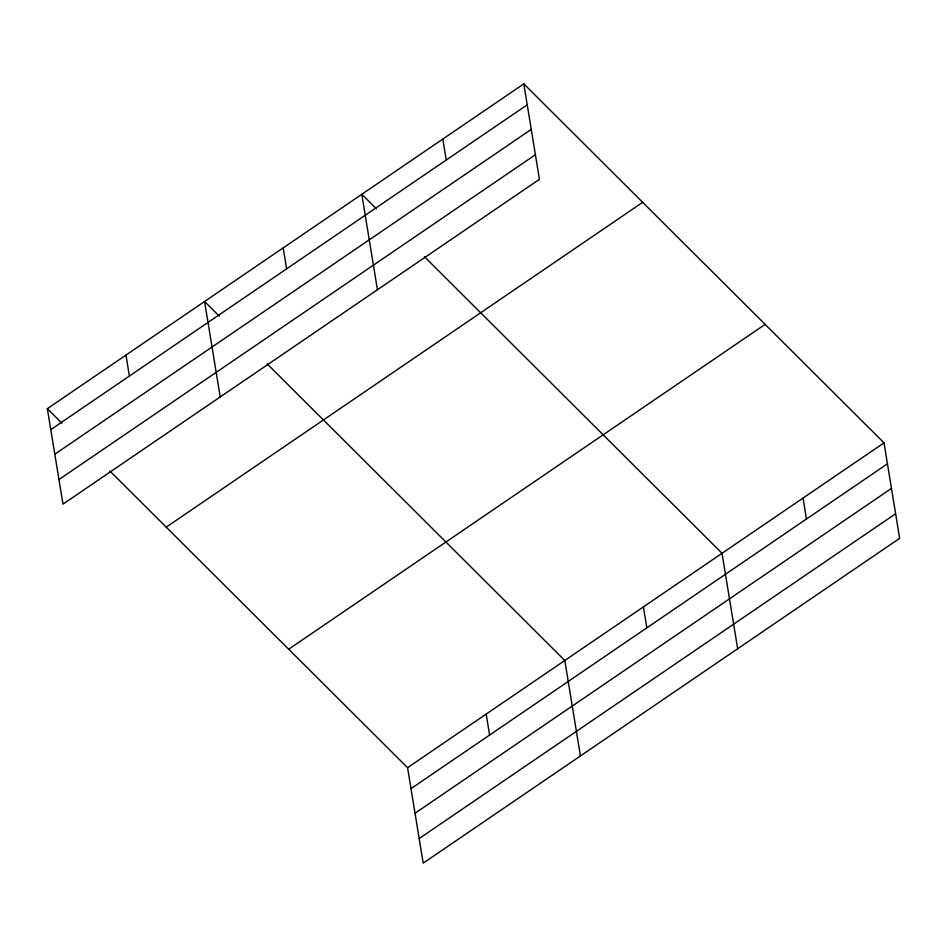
<?xml version="1.0" encoding="UTF-8"?>
<svg xmlns="http://www.w3.org/2000/svg" width="947" height="947" viewBox="0 0 947 947"><rect width="100%" height="100%" fill="white"/><g stroke="black" fill="none" stroke-linecap="round" stroke-linejoin="round"><path stroke-width="1.42" d="M523.798 83.857L539.435 179.314L62.987 504.135L47.35 408.678L523.798 83.857L884.013 442.865L899.65 538.322L423.202 863.143L407.565 767.686L109.911 471.026M50.783 429.63L527.23 104.809M54.808 454.217L531.255 129.396M58.951 479.549L535.41 154.728M166.222 527.148L642.67 202.327M288.693 649.216L765.14 324.383M407.565 767.686L884.013 442.865M410.998 788.65L887.446 463.817M415.023 813.236L891.47 488.403M419.178 838.557L895.625 513.736M376.409 208.837L361.801 194.289L377.439 289.758M424.374 256.649L722.028 553.297L737.654 648.766M219.171 316.038L204.576 301.489L220.213 396.947M267.137 363.837L564.791 660.497L580.428 755.955M47.35 408.678L61.946 423.226M803.02 498.086L806.453 519.039M643.415 606.897L646.848 627.861M442.805 139.067L446.238 160.031M486.178 714.085L489.611 735.05M283.189 247.889L286.621 268.841M125.963 355.078L129.396 376.042"/></g></svg>
